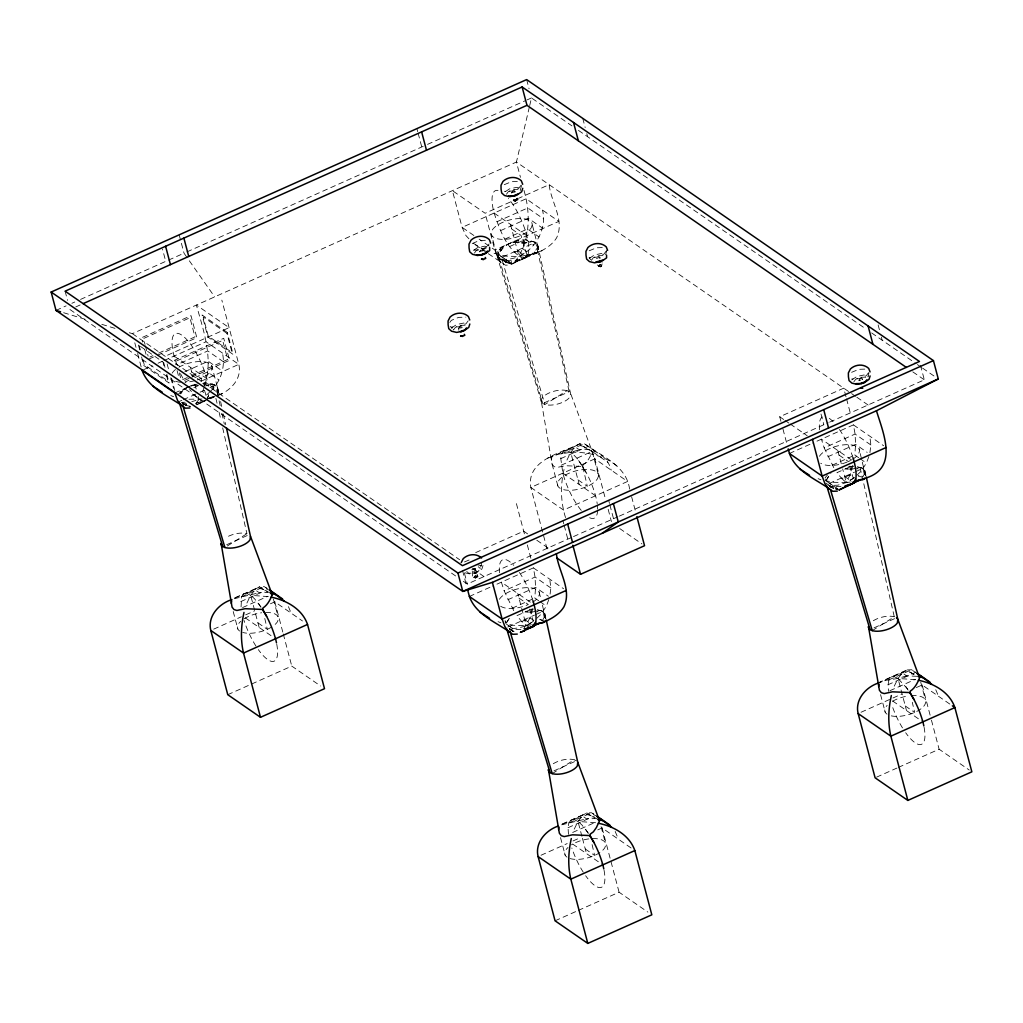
<?xml version="1.0" encoding="UTF-8"?>
<svg xmlns="http://www.w3.org/2000/svg" width="1023" height="1023" viewBox="0 0 1023 1023"><rect width="100%" height="100%" fill="white"/><g stroke="black" fill="none" stroke-linecap="round" stroke-linejoin="round"><path stroke-width="0.75" stroke-dasharray="5 3.75" d="M541.448 402.09L497.408 257.131C501.948 242.003 525.004 234.548 537.446 244.203L537.881 246.581C533.52 256.683 520.873 259.062 511.845 263.806L506.295 262.425L497.408 257.131L491.603 235.175M538.661 600.744L534.812 598.084L535.541 587.368L535.055 577.062L533.392 567.867L492.651 586.077M858.706 457.754L854.844 455.094L855.573 444.366L855.087 434.059L853.425 424.877L812.697 443.074M210.597 391.131C220.815 381.681 225.559 366.669 222.451 353.063M598.071 473.649L592.266 451.693L570.476 393.101L569.172 391.694L535.656 242.259L499.083 258.602L542.753 403.497L544.952 404.507A15.243 6.662 -14.8 0 0 570.08 396.719L570.476 393.101L537.574 244.689L535.656 242.259L532.74 241.338L524.454 243.218L518.891 242.643L518.405 240.75C510.554 243.474 499.799 245.213 496.846 254.267L497.28 256.645L499.083 258.602C525.119 264.139 548.993 235.009 542.484 210.073M550.093 594.094L550.86 587.982L549.76 579.171M869.934 452.626L870.893 444.979L869.793 436.182M488.291 253.704L505.426 265.187L510.017 264.995L525.131 257.988L526.909 255.302L537.714 252.259L538.303 248.129L531.781 222.733M551.32 460.414L551.972 456.578L577.829 445.018L583.379 446.399L592.266 451.693C590.437 456.36 587.624 462.14 582.969 465.017L582.957 467.447L582.586 466.45L565.195 465.708L556.947 467.485L554.031 466.565L552.1 464.135L541.141 400.377M545.476 618.467L541.474 601.051M865.509 475.478L859.09 448.854M241.07 606.895L241.581 596.741L243.627 593.979L246.722 593.493L259.625 586.831L264.215 586.627L267.399 588.57M581.256 510.4A36.93 11.637 65.9 0 1 562.829 473.15L560.783 458.611L561.627 453.752L563.66 450.99L566.768 450.504L579.67 443.841L584.261 443.637C601.307 456.092 626.472 465.337 629.593 489.109M568.468 834.333L568.046 827.709L568.89 822.863L570.936 820.088L574.031 819.615L586.933 812.94L591.524 812.748L594.708 814.679M888.092 684.719L888.936 679.86L890.969 677.098L902.363 672.917L906.979 669.95L911.57 669.745L915.802 672.341L888.092 684.719L888.501 691.331M217.579 395.21L218.257 391.451L217.541 387.679L211.735 365.735M865.42 475.554L864.883 470.797L862.964 468.368L855.829 466.232L847.031 466.693M564.031 469.442C560.31 485.337 560.604 502.127 565.578 517.715M529.339 107.095L516.423 162.056L520.464 177.35M529.697 105.574L531.487 97.939L571.934 125.88M520.259 190.534L521.551 185.38M466.705 571.461L468.764 573.251L473.598 573.11L478.368 571.166L480.311 568.545L481.795 562.612M605.833 254.062L606.805 250.2M867.952 376.886L868.923 373.011M203.794 388.203L202.682 391.758L206.927 394.686L209.536 392.167M204.83 384.865C213.411 358.191 203.551 330.723 196.378 305.046L229.114 327.654L165.099 356.26M464.762 572.739L469.851 573.954L476.948 572.471L481.923 568.98L483.009 565.527M216.876 392.205L217.835 389.571L217.413 387.206L215.61 385.249L208.487 383.114L203.641 383.075L204.331 386.208M536.845 618.276L541.103 614.145L546.384 606.076L549.159 598.647M856.878 475.286L861.136 471.155L866.417 463.087L869.755 454.161M207.145 399.277L208.385 395.991A37.685 11.88 65.9 0 0 208.73 393.011M498.048 190.419A36.93 11.637 65.9 0 0 494.109 213.065C499.71 229.574 506.385 249.024 522.344 258.065L525.131 257.988L527.19 256.274L528.431 253.001A37.685 11.88 65.9 0 0 526.845 235.674A36.93 11.637 65.9 0 0 508.418 198.424M537.561 244.714L538.29 248.448L537.625 252.221L535.694 253.423M545.387 618.519L544.85 613.8L542.919 611.358L535.796 609.222M246.914 603.046L250.673 595.335L255.008 589.798L259.241 592.726L267.809 592.483L259.625 586.831L234.548 598.059M566.959 460.056L570.706 452.332L575.054 446.808L579.287 449.724C593.314 447.141 607.777 456.258 611.204 470.158M574.223 829.167L577.982 821.443L582.317 815.906L586.55 818.835L595.117 818.592L586.933 812.94L559.236 825.676M894.255 686.164L898.015 678.454L902.363 672.917L906.595 675.845L917.912 676.344M187.976 386.963L180.086 391.911L180.636 393.778L183.692 389.776L187.976 386.963L198.372 383.74L190.559 386.259M506.654 622.521L510.106 617.086L506.551 622.47M825.932 480.784L831.034 472.895M474.941 572.854L476.411 572.893L476.079 573.801L474.941 572.854L475.631 572.573M207.132 397.909L208.385 395.991M499.083 258.602L506.232 262.374L511.884 263.781L527.075 256.338L528.431 253.001M506.462 194.229L508.418 191.582L513.226 189.639L518.047 189.524M521.142 185.099L518.917 188.091L511.666 191.096L504.365 191.339M474.455 253.052L476.424 250.405L481.232 248.461L486.053 248.346M487.664 245.916L489.135 243.909M449.826 322.386L451.309 320.391L458.56 317.386L465.861 317.143M468.202 320.8L465.976 323.792L458.726 326.797L451.424 327.04M591.396 260.341L593.353 257.681L598.161 255.737L602.982 255.622M606.064 251.198L603.851 254.19L596.601 257.195L589.299 257.438M853.821 381.86L855.778 379.213L860.599 377.27L865.42 377.155L867.427 378.932M868.501 372.717L866.289 375.722L859.039 378.727L851.737 378.97M503.597 246.3L497.408 257.131M183.565 389.29L180.572 393.74M195.457 403.919L198.922 399.494L191.787 401.668M514.633 262.029C530.86 241.505 530.886 212.106 523.29 188.053M523.635 628.928L529.991 617.879L532.919 608.493L516.922 615.641L521.717 621.575L526.231 625.603L529.607 627.176M212.567 383.855L205.968 385.799M860.023 467.485L856.763 468.125L861.136 471.155M511.602 193.13L512.472 191.416L514.735 191.071L515.144 192.004M479.608 251.952L480.478 250.239L482.728 249.893L483.15 250.827M458.854 330.276L458.585 328.217L459.532 327.117L461.795 326.772L462.204 327.705M596.46 258.614L599.67 257.169L600.079 258.103L596.537 259.228M472.716 568.647L474.979 568.302L478.01 576.78L475.618 577.918L472.6 576.115L472.191 569.248M858.975 380.761L859.844 379.047L862.095 378.702L862.517 379.635M177.785 394.635L183.692 389.776M542.65 620.143L545.144 615.693L544.722 613.314L542.919 611.358L540.003 610.45L536.627 611.051M838.093 489.147L826.021 480.848L825.126 477.754L827.428 475.03M862.683 477.14L865.189 472.69L864.755 470.324L862.964 468.368L860.049 467.46L856.673 468.061M828.361 476.488L826.047 480.81L837.888 488.994M208.743 398.164L214.971 396.464L208.884 398.714M505.733 191.403L509.492 188.871L516.589 187.35L520.963 188.488M473.726 250.226L477.498 247.694L484.595 246.172L487.511 246.927M451.539 327.948L456.552 324.572L463.649 323.051L466.565 323.818M589.401 258.346L594.427 254.97L601.524 253.448L605.897 254.586M851.839 379.878L856.865 376.502L863.962 374.981L868.335 376.119M218.18 395.326C230.661 390.748 242.298 378.548 238.807 364.367L221.838 300.123M525.131 257.988C536.564 253.052 549.607 248.973 556.614 237.835C564.977 220.405 550.924 202.094 549.146 184.664L518.597 198.309M587.854 449.493L579.67 443.841C561.678 452.933 526.014 459.877 530.835 487.447L547.804 551.691M227.362 545.962L246.939 533.686L249.139 534.684M566.972 390.684A15.243 6.662 -14.8 0 0 547.535 393.74A15.243 6.662 -14.8 0 0 542.753 403.497L569.172 391.694L566.972 390.684L544.952 404.507L502.242 260.469C510.439 261.082 519.275 260.942 526.576 256.786L517.369 250.43M552.215 773.618L574.248 759.795L576.448 760.805M872.261 630.628L894.281 616.805L862.542 478.342M532.906 621.6C526.052 626.715 517.574 628.902 509.096 628.442L514.045 631.677L513.469 629.836L509.39 629.094M840.996 486.552L829.551 486.59L837.837 489.569L833.604 488.546L829.141 485.452L837.709 485.222L846.264 482.613L850.036 474.877L852.952 465.503L836.955 472.652L841.75 478.585L850.036 474.877L854.269 477.805L846.302 482.6L852.402 481.667M854.269 477.805L846.277 482.6L833.464 482.281L826.047 480.81L825.126 477.754M500.119 248.921L500.669 250.776L500.119 248.921L503.725 246.786M527.075 256.338L527.165 254.906M206.684 399.878L201.723 402.141L196.275 403.1L196.723 404.763L204.996 400.517L196.275 403.1L196.774 404.737L207.042 399.341M197.043 404.712L205.086 400.99L202.298 401.054L198.922 399.481L189.613 389.533M55.996 310.391L66.111 305.877M71.879 303.294L74.769 302.002M80.548 299.419L165.726 261.364L162.491 249.126M168.539 260.111L184.012 253.193L214.664 296.875M186.928 251.888L426.092 145.036M427.537 144.384L525.707 100.523M527.152 99.87L531.487 97.939M75.779 306.926L80.139 304.969M129.32 332.718L132.376 333.651L516.423 162.056L850.279 392.691M149.972 356.976L152.875 355.684M158.68 353.088L194.984 336.874L189.933 317.769L143.476 338.536L145.023 344.406M148.898 359.086L156.161 355.851M157.619 355.198L196.812 337.68L191.007 315.672L141.634 337.718L142.798 342.13M468.905 238.768L465.951 235.571L462.115 227.362L452.409 190.649L485.145 213.257L511.334 201.569M143.527 369.712L152.261 365.812M158.079 363.203L162.44 361.26M163.897 360.608L206.083 341.759L238.807 364.367L200.994 381.272M496.871 221.761L527.778 207.95L543.597 218.871M184.894 371.681L208.232 361.247L222.4 371.042M500.554 230.635L528.264 218.257L542.446 228.052M182.708 379.597L189.958 376.349M191.416 375.697L227.707 359.482L222.669 340.39L176.199 361.145L177.375 365.556M184.536 380.403L190.342 377.807M191.8 377.155L229.548 360.288L223.73 338.281L174.37 360.339L175.534 364.738M184.869 382.078L189.114 380.185M194.766 377.653L207.503 371.976L219.075 379.968M504.914 239.088L527.536 228.973L539.108 236.965M174.805 392.973L186.442 387.768M187.9 387.116L195.176 383.868M193.897 387.615L198.193 385.697L193.027 385.07M202.707 383.676L205.61 382.385L213.794 388.037M509.646 246.53L525.656 239.382L533.827 245.034M179.038 401.591L181.851 400.338M183.258 399.712L195.917 394.047M200.137 392.167L204.357 390.274M209.984 387.768L215.61 385.249L217.541 387.679L219.254 395.415M514.441 252.476L522.727 248.768L526.96 251.696L518.968 256.492L506.155 256.172L490.81 252.566M226.671 544.722L247.809 535.285M241.581 596.741L264.215 586.627L266.786 588.404M561.627 453.752L584.261 443.637L595.834 451.629M240.737 601.601L268.461 589.21M560.783 458.611L588.494 446.22L592.112 451.412L594.836 458.854L605.744 500.145M242.566 607.585L267.86 596.294M561.192 465.222L592.112 451.412L607.918 462.332M213.705 629.145L241.338 616.792M245.699 614.849L254.433 610.948M270.43 603.8L274.803 601.844L302.488 620.974M475.682 552.612L523.686 531.167L527.612 533.878M780.933 421.361L779.718 416.77L843.732 388.165L846.149 397.346M463.368 581.32L467.306 584.031L572.087 537.216M573.519 536.576L617.879 516.756M619.324 516.116L828.208 422.78M829.666 422.128L924.332 379.827L919.882 363.012M227.771 694.694L291.772 666.088L320.57 685.985M469.378 596.473L491.206 586.716M789.424 453.47L811.239 443.726M513.725 610.641L504.134 590.872L535.055 577.062L550.86 587.982M833.771 467.639L824.18 447.882L855.087 434.059L870.893 444.979M507.817 599.747L535.541 587.368L548.418 596.268M827.863 456.757L855.573 444.366L867.172 452.383M512.178 608.199L534.812 598.084M832.223 465.196L854.844 455.094M507.753 627.073L534.479 615.13M535.886 614.503L542.919 611.358L544.671 619.145M829.193 483.457L854.525 472.14M855.931 471.513L862.964 468.368L864.704 476.155M521.717 621.575L529.991 617.879L534.236 620.808L526.231 625.603L513.431 625.283L506.014 623.813L505.093 620.744L505.989 623.825M553.98 770.843L575.118 761.393M874.026 627.841L895.163 618.404M877.875 682.955L906.979 669.95L915.163 675.602M568.89 822.863L591.524 812.748L594.094 814.525M888.936 679.86L911.57 669.745L915.419 672.418M568.046 827.709L595.77 815.331M572.675 832.453L596.562 821.776M889.908 690.704L915.201 679.413M541.014 855.254L567.19 843.566M573.008 840.957L580.284 837.709M597.739 829.909L602.112 827.965L632.316 848.834M861.046 712.264L901.775 694.067M916.327 687.571L922.145 684.962L949.843 704.093M555.067 920.802L576.895 911.058M578.353 910.406L619.081 892.209L647.879 912.107M876.57 777.16L896.928 768.056M898.386 767.403L939.114 749.207L969.229 770.012M210.316 398.727L214.242 397.026M504.249 184.69L511.5 181.685L517.344 181.493M472.255 243.5L479.506 240.507L485.35 240.315M486.922 246.914L479.672 249.919L472.37 250.162M589.184 250.788L596.435 247.783L602.278 247.592M851.609 372.321L858.872 369.316L866.174 369.073M464.493 561.921L471.744 558.916M526.129 256.479L537.714 252.259M206.096 399.469L211.454 397.269M516.321 260.111L516.768 261.773L516.321 260.111L526.717 256.888M542.011 250.686L531.193 254.625L518.993 256.492L510.477 224.369M215.009 396.221L208.104 398.088M221.978 393.689L217.669 395.249L218.321 391.4L217.541 387.679M547.663 458.138L558.481 454.199L570.706 452.332L579.287 449.724M234.331 598.698L259.241 592.726M561.64 824.807L586.55 818.835M234.881 597.892L257.796 588.008L263.333 589.389L270.558 593.225M562.19 824.001L585.105 814.129L590.642 815.51L597.867 819.333M906.595 675.845L898.015 678.454L885.79 680.321L879.281 682.686L905.138 671.126L910.687 672.507L916.851 675.717M513.06 242.067L524.492 243.116L532.714 241.364M856.315 468.061L851.801 469.237L845.535 468.815M536.282 611.063L531.755 612.227L525.669 611.728M539.991 610.475L536.717 611.115L541.103 614.145M217.707 394.584L215.61 385.249L212.694 384.341L204.447 386.119L203.641 383.075M188.961 399.239L202.004 399.021M530.835 624.9L526.257 625.59L517.753 593.481M520.95 629.554L509.518 629.58M845.701 468.739L851.827 469.314L850.995 466.194L851.673 469.327M525.49 611.805L531.794 612.304L530.95 609.184L533.379 609.209M185.201 402.244L181.787 402.333L186.199 405.377L182.209 403.471L186.16 403.727L186.736 405.556L191.812 406.809M465.107 325.224L460.286 325.34L455.478 327.283L453.521 329.943L453.048 329.432M512.549 628.352L505.976 623.838L512.51 628.352M193.155 385.543L198.36 385.62M513.188 242.553L518.891 242.643L518.405 240.75M502.127 259.995L506.206 260.737L506.781 262.566M829.423 486.104L833.515 486.846L834.09 488.674L833.515 486.846M182.081 402.985L186.16 403.727L186.646 405.53L190.572 406.476M915.585 679.707L898.015 678.454L894.076 676.612M268.231 596.588L250.673 595.335L246.722 593.493M595.539 822.709L577.982 821.443L574.031 819.615M511.526 192.516L515.055 192.03L514.735 191.071M479.531 251.338L483.061 250.84L482.728 249.893M858.898 380.147L860.445 380.518M458.585 328.217L462.115 327.731L461.795 326.772M471.769 569.747L475.299 569.261L474.979 568.302M476.846 564.581L481.846 565.872L481.923 568.98M63.643 312.718L88.08 320.161M101.827 324.342L117.095 328.997M544.888 621.332L538.188 618.787L542.19 620.36M485.119 250.315L472.831 243.026L487.012 252.809M818.119 478.674L820.957 479.8M170.764 395.556L173.603 396.681M498.073 621.677L500.912 622.79M566.768 450.504C576.512 454.493 581.524 464.813 586.652 473.368A37.685 11.892 65.9 0 1 595.565 495.759A36.93 11.637 65.9 0 1 597.202 503.687M582.586 466.45L583.596 468.47M829.551 486.59L833.604 488.546L825.855 483.061L829.321 485.452M182.209 403.471L186.263 405.428L181.877 402.333M616.843 465.797C603.813 455.644 587.023 451.693 570.706 452.332L579.197 484.454M498.738 254.701L497.817 251.632L498.725 254.727L511.884 263.781L511.052 260.775L511.96 263.755M578.455 130.394L866.391 329.304M871.647 332.935L916.096 363.638M917.401 364.546L921.314 367.244M922.618 368.152L936.978 378.062M912.772 371.848L924.332 379.827M851.584 393.599L855.509 396.31M856.826 397.205L869.908 406.259M853.425 424.877L883.642 445.747M859.985 458.649L866.417 463.087M494.109 213.065L526.845 235.674M851.635 460.043L821.418 439.174L824.18 447.882M511.692 228.96L521.039 235.418L527.19 256.274M839.001 455.069L848.348 461.526A21.099 9.22 -14.8 0 0 851.75 459.813M779.718 416.77L783.644 419.481M784.961 420.389L788.886 423.1M790.191 423.995L807.211 435.76M844.678 476.539L852.185 481.731M473.892 235.507L462.115 227.362L526.116 198.769L558.852 221.377L494.838 249.97L479.135 239.126M498.713 254.727L511.884 263.781M577.982 479.864L587.343 486.334L582.739 466.526M905.291 705.985L914.652 712.443L912.286 702.277M562.829 473.15L595.565 495.759M892.657 700.998L921.608 721.01M619.669 528.52L641.92 543.904M536.781 540.208L551.18 550.157M533.392 567.867L563.596 588.749M223.551 361.861L207.746 350.94L176.826 364.751L174.076 356.055A36.93 11.637 65.9 0 1 181.953 335.237A36.93 11.637 65.9 0 1 206.812 378.663A37.685 11.88 65.9 0 1 208.219 385.441M539.952 601.639L546.384 606.076M174.076 356.055L206.812 378.663M530.336 602.176L501.385 582.177L504.134 590.872M191.659 371.95L201.007 378.408L202.362 382.998M518.968 598.071L528.316 604.529A21.099 9.22 -14.8 0 1 500.669 606.243M132.376 333.651L459.685 559.76M472.779 568.801L485.861 577.854M140.432 346.413L162.938 361.963L164.115 366.375M524.633 619.529L533.405 625.59M69.948 309.521L456.821 576.78M257.949 622.866L267.297 629.324L264.266 616.255M585.258 848.975L594.606 855.433L591.575 842.364M245.315 617.879L271.747 636.153M572.624 844.001L602.828 864.87M509.185 628.442L513.955 631.651L513.469 629.836M478.291 566.755L480.311 568.545M841.75 478.585L846.277 482.6L842.645 468.879M589.043 257.809L590.91 259.829M450.235 326.401L452.102 328.421M597.291 264.983L600.309 266.786L602.7 265.648L602.125 262.783M907.593 689.054L898.015 678.454L906.506 710.576M588.366 833.246L581.844 824.858L577.982 821.443L582.023 836.737M261.057 607.138L254.535 598.749L250.673 595.335L259.164 627.457M501.18 262.604L497.574 257.412L494.838 249.97L485.145 213.257M905.956 686.676L908.104 690.116M578.647 460.555L586.652 473.368M585.91 829.666L588.072 833.106M258.614 603.557L260.763 606.997M180.508 373.638L183.424 379.264M935.776 689.745L938.513 696.267M615.181 831.443L618.467 839.269M288.422 606.626L291.159 613.148M862.095 378.702L862.427 379.661M599.67 257.169L599.99 258.128M849.704 466.117L853.31 478.355M529.671 609.12L533.277 621.357M204.613 390.658L206.416 396.771M180.086 391.911L180.611 393.817M524.518 243.205L523.686 240.085L524.377 243.205M506.206 260.737L506.692 262.54M878.13 324.905L879.754 331.03M881.366 337.142L882.171 340.211M846.558 398.88L851.008 415.696M922.145 684.962L931.032 718.619M931.442 720.141L939.114 749.207M920.738 682.2L925.38 699.758M837.786 450.478L842.249 467.345M821.009 414.034L823.835 424.737M880.573 694.643L885.215 712.2M782.953 429.008L786.994 444.302M582.752 118.348L585.169 127.53M586.793 133.642L587.598 136.698M526.64 79.589L529.057 88.758M631.613 496.756L635.654 512.05M608.672 500.349L609.478 503.406M609.887 504.94L613.519 518.699M608.174 509.326L611.409 521.564M552.1 464.135L557.906 486.091M562.957 520.771L563.763 523.84M564.172 525.362L567.803 539.134M516.41 503.623L524.901 535.745M527.331 544.927L530.963 558.699M602.112 827.965L619.081 892.209M416.911 128.617L417.716 131.673M418.126 133.207L421.757 146.967M539.044 591.844L541.077 599.516M601.089 826.661L605.335 842.76M582.432 838.272L586.473 853.566M560.527 837.632L565.169 855.202M464.48 573.328L467.306 584.031M462.511 570.463L466.961 587.292M179.166 234.842L184.012 253.193M274.803 601.844L282.885 632.444M283.281 633.966L291.772 666.088M273.397 599.082L278.039 616.639M190.444 367.359L192.874 376.554M194.894 384.226L197.324 393.42M198.13 396.451L198.922 399.481M179.306 372.896L181.25 380.236M177.081 370.607L179.025 377.947M171.57 378.178L174.805 390.441M233.218 611.524L237.86 629.081M167.12 363.907L169.14 371.554M170.764 377.679L173.59 388.382M163.693 362.487L165.24 368.357M166.787 374.226L169.115 383.037L143.872 365.595L141.545 356.784M166.442 375.185L167.989 381.067L144.23 364.648L142.683 358.779M145.419 345.876L148.13 356.157M144.742 349.47L146.289 355.339M139.192 345.557L140.356 349.956M138.45 345.045L139.998 350.915M134.793 342.82L136.008 347.411M137.632 353.536L141.264 367.295M65.101 291.171L67.531 300.353M860.049 467.46L862.184 476.795M212.694 384.341L214.127 390.556M215.904 398.343L217.694 406.118M219.114 412.333L220.904 420.121M222.682 427.895L246.939 533.686A15.243 6.662 -14.8 0 0 225.981 537.612M219.101 400.811L220.508 407.039M221.901 413.266L224.344 424.161M538.124 249.407L537.638 247.234L538.124 249.433M864.883 470.797L865.918 475.439M544.85 613.8L545.873 618.429M220.623 401.591L221.991 407.781M223.359 413.957L225.763 424.788M530.95 609.184L531.64 612.317M597.611 510.311A36.93 11.637 65.9 0 1 589.082 517.446M597.381 505.132A36.93 11.637 65.9 0 1 597.637 509.122M197.247 379.878A21.099 9.22 -14.8 0 0 211.198 370.748L212.17 368.101A21.099 9.22 -14.8 0 0 201.071 361.554A21.099 9.22 -14.8 0 0 178.91 367.219M194.639 380.697A21.099 9.22 -14.8 0 1 185.329 382.295M180.496 382.257A21.099 9.22 -14.8 0 1 173.36 380.121M172.107 373.165A21.099 9.22 -14.8 0 1 177.887 367.832M276.747 644.17A36.93 11.637 65.9 0 1 258.333 649.618M255.929 646.05A36.93 11.637 65.9 0 1 244.037 620.437M275.187 624.375A21.099 9.22 -14.8 0 0 277.489 621.652L278.461 619.017A21.099 9.22 -14.8 0 0 265.52 612.457M271.709 626.984A21.099 9.22 -14.8 0 1 242.707 632.431M239.663 631.038A21.099 9.22 -14.8 0 1 240.699 621.357M244.177 618.736A21.099 9.22 -14.8 0 1 261.658 612.764M924.101 727.289A36.93 11.637 65.9 0 1 905.675 732.737M902.491 727.903A36.93 11.637 65.9 0 1 891.864 705.026M891.302 715.87A21.099 9.22 -14.8 0 0 924.843 704.77L925.802 702.136A21.099 9.22 -14.8 0 0 911.608 695.64M887.005 714.156A21.099 9.22 -14.8 0 1 887.146 705.371M892.555 701.241A21.099 9.22 -14.8 0 1 909.012 695.883M873.322 620.731A15.243 6.662 -14.8 0 1 894.281 616.805M819.602 429.813A36.93 11.637 65.9 0 1 825.356 416.527M829.308 418.356A36.93 11.637 65.9 0 1 833.822 422.384M839.423 429.455A36.93 11.637 65.9 0 1 852.428 456.028M852.773 459.199A21.099 9.22 -14.8 0 0 858.54 453.867L859.512 451.22A21.099 9.22 -14.8 0 0 842.709 444.967A21.099 9.22 -14.8 0 0 819.461 456.284M847.146 462.051A21.099 9.22 -14.8 0 1 820.715 463.24M553.29 763.721A15.243 6.662 -14.8 0 1 574.248 759.795M604.056 870.279A36.93 11.637 65.9 0 1 585.629 875.726M583.238 872.171A36.93 11.637 65.9 0 1 571.831 848.016M570.016 858.54A21.099 9.22 -14.8 0 0 604.798 847.773L605.769 845.126A21.099 9.22 -14.8 0 0 594.069 838.566A21.099 9.22 -14.8 0 0 571.486 844.845M566.972 857.146A21.099 9.22 -14.8 0 1 568.008 847.466M532.727 602.189A21.099 9.22 -14.8 0 0 538.507 596.857L539.479 594.222A21.099 9.22 -14.8 0 0 522.676 587.969A21.099 9.22 -14.8 0 0 499.416 599.273M499.569 572.803A36.93 11.637 65.9 0 1 513.789 565.374M519.377 572.458A36.93 11.637 65.9 0 1 532.395 599.03M532.203 225.111L531.231 227.745A21.099 9.22 -14.8 0 1 497.702 238.845A21.099 9.22 -14.8 0 1 503.968 221.812A21.099 9.22 -14.8 0 1 532.203 225.111M598.506 476.027L597.534 478.662A21.099 9.22 -14.8 0 1 564.005 489.761A21.099 9.22 -14.8 0 1 570.259 472.716A21.099 9.22 -14.8 0 1 598.506 476.027M599.759 264.893L598.545 266.389L600.284 266.76L602.7 265.648L602.176 264.688L599.759 264.893L598.506 266.351L600.309 266.786L602.163 264.688L599.772 264.919M475.081 576.026L473.854 577.509L475.605 577.893L478.01 576.78L477.485 575.821L475.081 576.026L473.815 577.484L475.618 577.918L477.485 575.821L475.094 576.039M602.163 264.676L600.284 266.76L602.163 264.688M477.472 575.808L475.605 577.893L477.485 575.821M594.836 458.854L530.835 487.447L563.558 510.068L627.572 481.462L594.836 458.854M476.015 570.617L473.726 571.486L474.263 573.302L476.552 572.432L476.015 570.617M862.248 477.319L858.22 475.785L862.236 477.37M513.508 631.485L510.848 630.219L513.572 631.536M506.232 262.374L497.421 256.159L506.232 262.374M227.311 332.424L202.068 314.982L207.886 337.002L233.129 354.431L227.311 332.424M226.953 333.37L203.193 316.951L208.244 336.056L232.004 352.462L226.953 333.37M534.991 253.499L534.607 251.939L534.965 253.499M218.091 392.397L217.605 390.223L218.078 392.436"/><path stroke-width="1.5" d="M250.43 536.103L250.047 539.722A15.243 6.662 -14.8 0 1 224.907 547.51L222.707 546.499A15.243 6.662 -14.8 0 1 221.096 543.366L232.068 607.138L233.986 609.567L236.901 610.475L245.149 608.698L262.553 609.452L262.911 610.437L262.937 608.007C267.578 605.143 270.404 599.363 272.233 594.695L250.43 536.103L226.454 427.883M577.739 762.212L577.356 765.831A15.243 6.662 -14.8 0 1 552.215 773.618L550.016 772.608A15.243 6.662 -14.8 0 1 548.405 769.488L559.376 833.246L561.295 835.676L564.21 836.597L572.458 834.819L589.862 835.561L590.22 836.558L590.245 834.129L593.391 831.814L596.422 827.492L599.542 820.804L577.739 762.212L546.218 619.976M896.48 617.802L897.785 619.222L897.388 622.841A15.243 6.662 -14.8 0 1 872.261 630.628L870.062 629.618A15.243 6.662 -14.8 0 1 868.45 626.485L879.409 690.256L881.34 692.686L884.256 693.594L892.504 691.817L909.895 692.571L910.265 693.556L910.278 691.126C914.933 688.262 917.746 682.482 919.575 677.814L897.785 619.222L866.251 476.987M231.275 603.417L231.709 600.846M558.584 829.525L559.018 826.968M878.629 686.535L879.064 683.965M243.986 612.432C241.032 625.756 240.379 639.707 243.525 653.058L260.494 717.302L324.508 688.696L307.527 624.452C302.258 608.979 286.287 600.117 271.018 597.151M571.294 838.553C568.328 851.865 567.688 865.829 570.834 879.166L587.803 943.411L651.817 914.818L634.835 850.573C629.567 835.088 613.595 826.226 598.327 823.259M891.34 695.55C888.373 708.875 887.721 722.826 890.867 736.176L907.849 800.421L971.85 771.815L954.881 707.571C949.613 692.098 933.628 683.236 918.36 680.269M469.826 323.997L468.739 327.45L463.764 330.941L456.667 332.424L451.578 331.209L448.752 328.677L448.125 324.841L448.074 320.992L450.056 317.092C455.069 312.386 463.202 311.619 468.381 316.491L469.762 320.007M522.753 188.296L521.679 191.749L516.692 195.24L509.607 196.723L504.518 195.508L501.692 192.976L501.065 189.14L501.014 185.291L502.996 181.378C507.996 176.685 516.142 175.918 521.321 180.777L522.702 184.306M870.125 375.927L869.039 379.38L864.064 382.871L856.967 384.341L851.89 383.126L849.064 380.607L848.425 376.771L848.374 372.922L850.369 369.009C855.369 364.316 863.514 363.549 868.693 368.408L870.074 371.937M532.395 627.099L534.454 625.385L535.694 622.112A37.685 11.88 65.9 0 0 534.121 604.785A36.93 11.637 65.9 0 0 532.868 600.488M839.077 489.876L853.885 482.894L855.74 479.109A37.685 11.88 65.9 0 0 854.154 461.782A36.93 11.637 65.9 0 0 852.901 457.498M461.258 562.522L463.253 558.609C468.253 553.916 476.386 553.149 481.564 558.008M482.958 253.985L483.393 254.152M599.887 261.261L600.322 261.44M524.083 630.859L533.853 625.897L534.172 624.414L542.97 622.534C551.052 619.068 559.057 614.682 563.878 606.946C572.241 589.517 558.187 571.192 556.422 553.775M535.694 622.112L534.441 624.017C534.645 627.956 527.74 628.135 524.952 628.979M855.74 479.109L854.499 482.396L839.154 489.927M487.421 251.006L486.13 252.758L481.347 254.701L476.513 254.829M465.184 329.636L466.475 327.884M865.484 381.566L866.788 379.814M515.375 200.687L517.229 198.59L517.766 199.549L515.362 200.661L513.61 200.278L515.375 200.687L513.597 200.252M542.97 622.534L544.888 621.332L542.855 622.572C540.898 621.792 517.178 633.608 533.98 625.999M862.274 479.608C856.072 480.426 851.443 485.848 844.985 485.976L854.026 482.997M602.138 533.341L618.25 521.96L613.391 503.61M862.325 479.582L865.023 478.368L854.205 481.424L853.438 482.587L858.809 480.388M863.003 479.531L865.023 478.368M876.455 410.773L938.283 378.97L933.436 360.608L526.64 79.589L51.15 292.041L55.996 310.391L462.792 591.422L492.408 582.368L876.455 410.773C883.335 433.241 898.45 467.639 866.455 477.843M522.126 86.968L65.101 291.171L462.46 565.681L919.485 361.477L522.126 86.968L526.973 105.331L906.352 367.41M83.055 303.665L526.973 105.331M307.527 624.452L243.525 653.058L210.789 630.449C207.337 616.242 219.075 603.519 231.927 599.568M51.15 292.041L457.946 573.059L933.436 360.608M938.283 378.97L462.792 591.422L457.946 573.059M556.972 558.021L580.54 574.299L644.541 545.707L636.869 516.641M566.115 590.488L502.114 619.081L469.378 596.473L467.767 590.348M886.161 447.486L822.147 476.091L789.424 453.47L788.209 448.892M634.835 850.573L570.834 879.166L538.098 856.558C534.76 842.926 545.553 830.484 557.804 826.2M533.405 625.59L538.763 623.391M513.354 195.879L518.124 193.935M603.059 260.034L595.859 262.054M460.414 331.593L463.994 330.122M864.294 382.052L860.714 383.51L855.88 383.638M514.019 196.071L516.308 195.201M482.025 254.893L484.314 254.024M598.954 262.169L601.243 261.3M461.079 331.784L463.368 330.915M861.392 383.702L863.668 382.832M877.836 683.211C865.586 687.482 854.793 699.937 858.144 713.568L875.113 777.812L907.849 800.421M524.927 628.889L528.929 627.892M189.971 407.985L185.38 408.177C170.47 396.579 148.91 389.52 142.069 370.352L174.805 392.973L177.529 400.415L181.148 405.594M837.325 491.104L832.735 491.296C817.812 479.697 796.265 472.639 789.424 453.47M517.28 634.094L512.689 634.298C497.779 622.687 476.219 615.629 469.378 596.473M508.508 196.02L512.139 195.917M481.59 259.075L483.355 259.484L481.577 259.062L483.355 259.484L485.772 258.371L485.234 257.412M860.97 387.909L862.734 388.318M460.657 335.953L462.422 336.362L460.631 335.953L462.422 336.362L464.826 335.25L464.301 334.291M917.912 676.344L923.13 677.75L931.723 684.234M284.381 601.115L275.788 594.632L270.558 593.225L272.233 594.695M611.69 827.223L603.097 820.74L597.867 819.333L599.542 820.804M55.996 310.391L60.587 311.785M909.895 692.571L913.961 699.476A37.685 11.892 65.9 0 1 922.874 721.88A36.93 11.637 65.9 0 1 923.846 725.972M262.911 610.437L262.694 609.516L266.619 616.358A37.685 11.892 65.9 0 1 275.519 638.761A36.93 11.637 65.9 0 1 276.491 642.853M589.862 835.561L593.928 842.479A37.685 11.892 65.9 0 1 602.828 864.87A36.93 11.637 65.9 0 1 603.8 868.962M800.139 469.135L809.589 475.311M152.798 386.016L162.235 392.193M480.107 612.125L489.544 618.314M917.094 673.224L929.984 682.124M916.71 673.3L923.13 677.75M952.362 705.832L954.881 707.571L890.867 736.176L858.144 713.568M269.752 590.105L282.629 599.005M597.061 816.213L609.938 825.126M269.356 590.181L275.788 594.632M596.665 816.303L603.097 820.74M260.494 717.302L227.771 694.694L210.789 630.449M587.803 943.411L555.067 920.802L538.098 856.558M828.489 488.713L824.883 483.534L822.147 476.091L812.454 439.379M508.457 631.715L504.838 626.524L502.114 619.081L492.408 582.368M913.961 699.476L910.048 692.635L910.265 693.556M593.928 842.479L590.002 835.638L590.22 836.558M266.619 616.358L262.694 609.516M607.636 250.405L606.255 246.888C601.076 242.016 592.931 242.783 587.931 247.489L585.949 251.389L586 255.239L586.627 259.075L589.453 261.607L594.529 262.821L601.626 261.338L606.613 257.847L606.537 255.059M490.708 243.129L489.326 239.599C484.148 234.74 476.002 235.507 471.002 240.2L469.007 244.113L469.058 247.962L469.698 251.799L472.524 254.318L477.6 255.533L484.697 254.049L489.685 250.558L489.608 247.476M826.84 486.232L870.062 629.618M506.807 629.235L550.016 772.608M179.498 403.113L222.707 546.499M830.459 489.646L872.261 630.628M509.966 631.114L552.215 773.618M182.669 404.993L224.907 547.51M854.499 482.396L854.205 481.424L854.384 482.46M534.454 625.385L534.172 624.414L534.351 625.449M868.092 325.979L872.939 344.329M823.707 409.635L828.553 427.998M573.519 122.479L578.366 140.829M567.675 524.032L572.522 542.395M572.854 545.246L580.54 574.299M421.629 131.877L426.476 150.228M183.884 238.103L188.731 256.453M165.598 246.274L170.445 264.625M514.953 195.163L514.953 195.163M462.012 330.864L462.012 330.864M862.312 382.794L862.312 382.794M517.229 198.577L515.362 200.661L517.229 198.59M524.032 630.871L520.49 632.291L524.032 630.871"/></g></svg>
